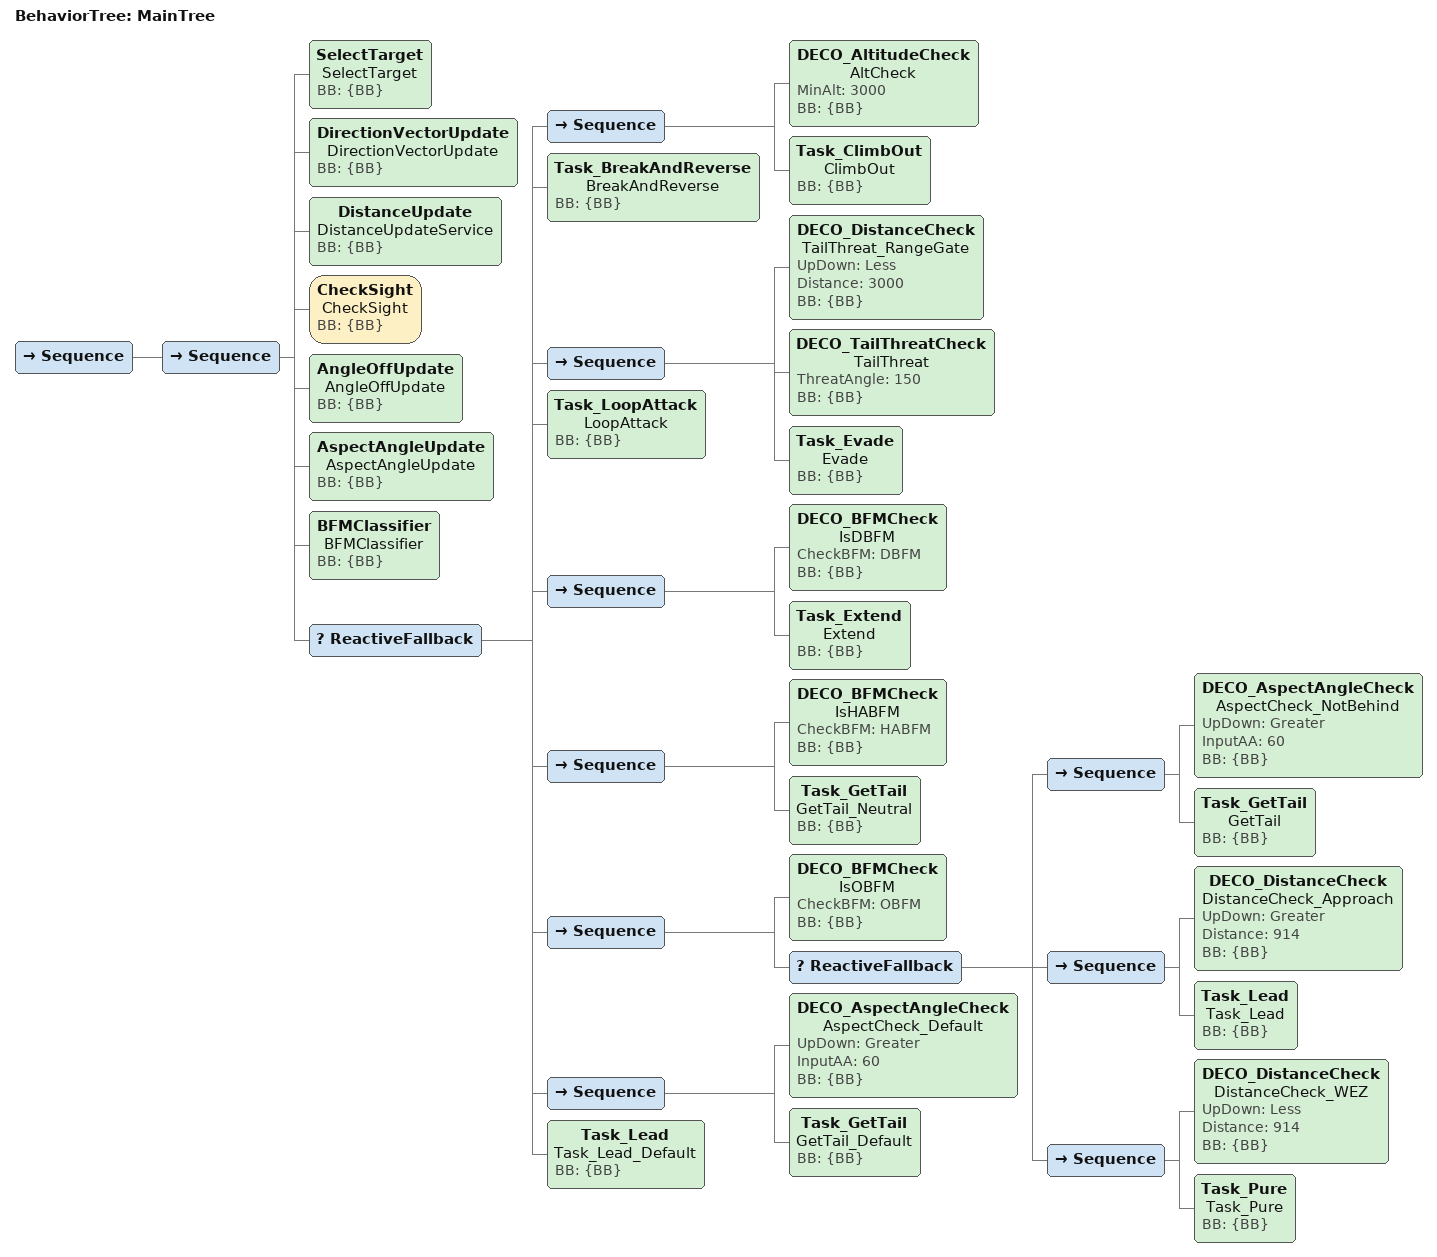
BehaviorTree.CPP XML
<root main_tree_to_execute = "MainTree">

  <BehaviorTree ID="MainTree">
    <Sequence>

      <!-- 인지 단계: 타겟 선정 및 기하 정보 업데이트 + BFM 분류 -->
      <Sequence>
        <SelectTarget name="SelectTarget" BB="{BB}"/>
        <DirectionVectorUpdate name="DirectionVectorUpdate" BB="{BB}"/>
        <DistanceUpdate name="DistanceUpdateService" BB="{BB}"/>
        <CheckSight name="CheckSight" BB="{BB}"/>
        <AngleOffUpdate name="AngleOffUpdate" BB="{BB}"/>
        <AspectAngleUpdate name="AspectAngleUpdate" BB="{BB}"/>
        <BFMClassifier name="BFMClassifier" BB="{BB}"/>

        <ReactiveFallback>

          <!-- 0. 절대 안전장치(BFM 분류와 무관): 최저 고도 3000m 미만 즉시 상승 -->
          <Sequence>
            <DECO_AltitudeCheck name="AltCheck" MinAlt="3000" BB="{BB}"/>
            <Task_ClimbOut name="ClimbOut" BB="{BB}"/>
          </Sequence>

          <Task_BreakAndReverse name="BreakAndReverse" BB="{BB}"/>

          <Sequence>
            <DECO_DistanceCheck name="TailThreat_RangeGate" UpDown="Less" Distance="3000" BB="{BB}"/>
            <DECO_TailThreatCheck name="TailThreat" ThreatAngle="150" BB="{BB}"/>
            <Task_Evade name="Evade" BB="{BB}"/>
          </Sequence>

          <Task_LoopAttack name="LoopAttack" BB="{BB}"/>

          <Sequence>
            <DECO_BFMCheck name="IsDBFM" CheckBFM="DBFM" BB="{BB}"/>
            <Task_Extend name="Extend" BB="{BB}"/>
          </Sequence>

          <Sequence>
            <DECO_BFMCheck name="IsHABFM" CheckBFM="HABFM" BB="{BB}"/>
            <Task_GetTail name="GetTail_Neutral" BB="{BB}"/>
          </Sequence>

          <!-- OBFM: 내가 타겟을 잘 조준 중이거나 에너지 우세 -> 공격
               (Rule_Trinity의 기 검증된 세부 우선순위를 그대로 재사용) -->
          <Sequence>
            <DECO_BFMCheck name="IsOBFM" CheckBFM="OBFM" BB="{BB}"/>
            <ReactiveFallback>

              <Sequence>
                <DECO_AspectAngleCheck name="AspectCheck_NotBehind" UpDown="Greater" InputAA="60" BB="{BB}"/>
                <Task_GetTail name="GetTail" BB="{BB}"/>
              </Sequence>

              <Sequence>
                <DECO_DistanceCheck name="DistanceCheck_Approach" UpDown="Greater" Distance="914" BB="{BB}"/>
                <Task_Lead name="Task_Lead" BB="{BB}"/>
              </Sequence>

              <Sequence>
                <DECO_DistanceCheck name="DistanceCheck_WEZ" UpDown="Less" Distance="914" BB="{BB}"/>
                <Task_Pure name="Task_Pure" BB="{BB}"/>
              </Sequence>

            </ReactiveFallback>
          </Sequence>

          <!-- 기본값(첫 틱 등, BFM==NONE인 극히 드문 경우 대비): OBFM과 동일 취급 -->
          <Sequence>
            <DECO_AspectAngleCheck name="AspectCheck_Default" UpDown="Greater" InputAA="60" BB="{BB}"/>
            <Task_GetTail name="GetTail_Default" BB="{BB}"/>
          </Sequence>

          <Task_Lead name="Task_Lead_Default" BB="{BB}"/>

        </ReactiveFallback>

      </Sequence>

    </Sequence>
  </BehaviorTree>

</root>
